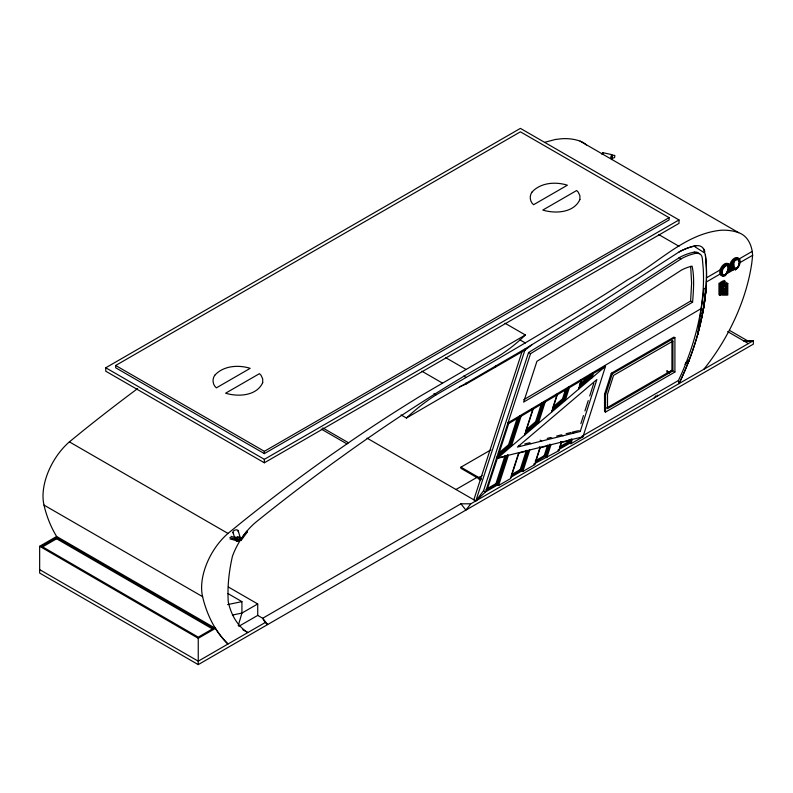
<?xml version="1.0" encoding="UTF-8"?>
<svg xmlns="http://www.w3.org/2000/svg" width="793" height="793" viewBox="0 0 793 793"><rect width="100%" height="100%" fill="white"/><g stroke="black" fill="none" stroke-linecap="round" stroke-linejoin="round"><path stroke-width="1.19" d="M56.63 538.774L56.63 537.634L213.466 628.363L213.456 629.503L56.63 538.774L42.703 546.813M523.776 399.712L690.614 301.053L691.615 282.992L690.673 266.319M692.596 302.192C693.508 290.516 694.569 276.836 692.071 266.141A60.585 34.981 -60 0 0 681.613 269.997L604.89 319.579L536.92 361.311L523.638 402.11L692.596 302.192L690.614 301.053M739.601 261.779L739.026 264.584A6.066 3.499 -60 0 1 736.429 268.391M739.472 263.554L739.126 259.688A6.066 3.499 -60 0 0 732.385 262.562L731.81 263.752L732.94 263.098L731.711 263.692L732.286 262.503A6.066 3.499 -60 0 1 739.026 259.628M545.188 142.165L555.387 139.479L561.979 138.716A117.047 67.574 -60 0 1 580.08 141.124L738.679 232.686A53.825 31.076 -60 0 1 752.22 251.391L752.636 255.287L751.843 262.671A139.33 80.44 -60 0 1 703.788 369.32M602.759 154.248L602.759 152.653L601.956 154.357M611.175 155.715L610.58 158.56M612.067 155.914L611.472 158.759M612.454 156.528L612.513 156.013M700.804 313.433L702.767 312.68L706.038 287.899A190.944 110.237 -60 0 1 703.758 307.079L703.084 310.995A190.944 110.237 -60 0 1 697.592 334.874L703.163 310.737L706.038 287.899L704.085 288.652L697.592 334.874A186.761 107.828 -60 0 1 679.006 383.624L678.441 380.521L681.93 372.888A181.201 104.617 -60 0 0 703.252 268.926L702.32 258.28A12.926 7.464 -60 0 0 697.106 253.175L695.035 253.502A74.601 43.07 -60 0 0 682.149 258.25L604.444 308.398L530.537 353.678L485.534 491.888L475.8 500.948L367.03 438.142M703.163 310.737L704.957 298.951A186.761 107.828 -60 0 0 705.374 255.049L703.391 248.477M612.355 157.113L612.533 154.794L602.759 152.653M702.767 312.68L703.53 308.467A175.441 101.296 -60 0 0 706.038 287.899M613.385 155.25L614.823 155.448L614.644 157.549L612.097 158.451L612.414 157.064M612.226 157.728L611.909 159.066M238.237 625.697L241.924 613.078L241.924 601.629L228.017 593.6M729.798 264.981L730.274 263.365A6.77 3.906 -60 0 1 738.57 258.577L739.601 262.354M729.897 265.427L729.649 264.872A6.77 3.906 -60 0 0 721.352 269.66L720.718 272.802L721.352 275.191A6.77 3.906 -60 0 0 725.506 275.558L728.48 270.383L728.48 266.25L729.897 265.427L728.906 264.852L730.026 264.208L731.017 264.783L731.265 263.94A6.77 3.906 -60 0 1 739.562 259.152L740.206 261.541L739.562 264.684A6.77 3.906 -60 0 1 735.418 269.838L731.453 267.519L735.418 269.838M738.6 264.545L738.977 263.276M739.552 263.197L739.096 264.832A5.353 3.093 -60 0 1 736.786 268.203L735.498 269.075L736.528 268.45A6.066 3.499 -60 0 0 739.126 264.644M580.863 423.66L583.45 415.582M584.927 410.962L588.247 400.574M589.724 395.955L593.788 383.247M580.228 431.501L596.851 379.55L517.423 447.083L580.228 431.501L578.642 430.589M560.839 443.654L559.422 448.095L569.295 442.385L569.939 440.383L568.948 439.808M581.051 380.749L579.386 385.923L590.398 376.566L590.924 374.911L569.344 387.688L565.181 400.594L564.19 400.019L551.631 410.705M539.339 446.786L540.33 447.351L534.76 464.619L533.768 464.044L558.867 450.692L561.642 442.068L560.651 441.493M578.642 389.155L581.398 380.551L580.407 379.986M580.228 383.792L589.407 375.991L589.933 374.336M569.939 443.158L571.317 438.846L572.308 439.421L570.93 443.733L569.939 443.158L558.887 449.542M578.543 387.817L591.092 377.141L592.47 372.849L593.461 373.424L605.525 366.287L604.534 365.722M593.461 373.424L592.084 377.716L591.092 377.141M604.534 394.329L611.284 373.265L673.921 337.104L674.912 337.679L674.912 372.016L605.525 412.073L604.534 411.498L604.534 394.329L605.525 394.904L605.525 412.073M605.525 394.904L612.275 373.84L674.912 337.679M512.209 474.204L520.198 469.585L526.393 450.365M526.383 429.578L535.612 421.737L541.678 402.874M521.189 470.16L527.385 450.939L518.592 453.12L511.198 475.929L521.189 470.16L520.198 469.585M532.797 409.287L525.531 431.719L536.603 422.302L542.67 403.449L521.09 416.216L511.277 446.429L510.286 445.854L496.785 457.333L497.776 457.908L582.984 436.774L605.525 366.287L497.776 457.908M510.662 477.376L521.834 470.933L528.396 450.533M524.679 433.622L537.297 422.887L544.226 401.387L545.217 401.952L566.797 389.175L563.496 399.434L552.473 408.811L556.924 395.013M521.834 470.933L522.825 471.508L529.754 449.978M545.217 401.952L538.288 423.462L537.297 422.887M551.72 412.043L557.281 394.825L556.289 394.25M535.305 460.862L544.196 455.737L547.616 445.101L548.607 445.676L545.188 456.312L535.305 462.012L539.884 447.837L548.607 445.676M553.326 406.67L562.505 398.869L565.439 389.75M545.822 457.085L549.985 444.139M564.19 400.019L568.353 387.113L569.344 387.688M546.813 457.66L550.976 444.714M495.972 483.581L505.042 455.658L506.033 456.233L496.963 484.146L487.09 489.846L486.099 489.271L495.972 483.581L496.963 484.146M498.47 453.309L508.6 444.704L517.175 418.288M509.592 445.269L518.543 417.713L508.68 423.551L498.549 454.667L509.592 445.269L508.6 444.704M497.598 484.929L507.411 454.696L508.402 455.271L498.589 485.504L497.598 484.929L485.534 491.888L483.552 490.748L528.554 352.528L602.462 307.258L680.166 257.11A74.601 43.07 -60 0 1 693.052 252.362L695.124 252.025A12.926 7.464 -60 0 1 699.129 253.879M510.286 445.854L520.099 415.651L521.09 416.216M519.038 452.634L510.642 478.536L498.589 485.504M524.768 434.96L533.154 409.089L532.162 408.514M473.817 499.798L522.24 351.081M487.09 489.846L497.33 458.394L506.033 456.233M611.73 159.571L611.909 158.858M688.314 362.223L688.919 360.736M728.529 264.783A6.066 3.499 -60 0 0 721.789 269.699L721.214 272.505L721.789 274.656A6.066 3.499 -60 0 0 724.396 275.458L725.327 275.062L727.984 270.433M729.104 265.308L728.43 264.723A6.066 3.499 -60 0 0 721.689 269.64L721.115 272.455L721.689 274.596A6.066 3.499 -60 0 0 724.296 275.399L725.536 274.784L727.885 270.71L727.885 265.903L729.104 265.308L727.984 265.962L727.389 265.615L728.44 265.586L727.3 265.09A5.353 3.093 -60 0 0 722.126 269.679L721.61 272.168L722.126 274.061A5.353 3.093 -60 0 0 724.425 274.765M733.832 262.473L733.337 262.186L733.832 267.281L733.832 262.473L732.772 262.513L733.416 261.561A5.353 3.093 -60 0 1 738.6 260.173L739.106 262.067M733.267 262.8L733.912 261.849A5.353 3.093 -60 0 1 739.096 260.461L739.472 261.293M654.225 397.927L655.712 395.925M483.552 490.748L475.8 500.948L525.362 348.712L602.234 301.667L679.006 251.996A79.062 45.647 -60 0 1 695.897 245.771A19.984 11.538 -60 0 1 704.789 251.401L704.075 252.61L695.174 246.97L695.897 245.771A81.61 47.124 -60 0 0 679.006 251.996M505.002 323.227L525.362 334.973L420.905 395.766A1567.196 904.823 -60 0 0 353.539 439.312L331.167 454.845A1567.196 904.823 -60 0 0 242.232 521.844L227.987 533.431A49.206 28.409 -60 0 0 202.612 596.673L203.563 600.588A210.274 121.408 -60 0 0 227.987 644.015A234.371 135.316 -60 0 1 215.448 628.363L56.63 536.484L39.65 546.288L39.65 573.052L198.25 664.623L753.35 344.132L753.35 340.703L470.844 503.803L465.887 510.097L460.931 503.803L262.681 618.262L257.725 615.408L238.941 626.242M726.626 272.614L728.737 270.225L734.427 269.263L725.506 274.418M725.506 274.249L732.177 269.085L731.632 264.604M726.408 273.407L730.194 270.225L729.471 264.535L732.177 269.085L734.427 269.263A6.77 3.906 -60 0 1 732.028 269.907M56.63 536.484A210.274 121.408 -60 0 1 44.963 509.027L44.011 505.101A49.206 28.409 -60 0 1 69.388 441.87L83.632 430.272A1567.196 904.823 -60 0 1 137.635 388.58M459.454 386.835L465.887 384.199L525.362 349.862L531.766 344.886M736.291 267.915L735.676 268.361L736.172 268.649L733.337 266.993M738.679 232.686A117.047 67.574 -60 0 0 720.579 230.277C684.488 234.074 658.487 263.246 627.838 279.691C565.29 320.273 500.651 357.455 436.15 394.815A170.326 98.332 -60 0 0 406.412 418.02L401.06 414.917M508.035 422.778L701.032 308.655M406.412 418.02L525.362 348.712L525.362 349.862M105.756 367.774L520.406 128.377L679.006 219.948L679.006 223.378L264.356 462.775L105.756 371.213L105.756 367.774L264.356 459.345L679.006 219.948M115.669 365.484L520.406 131.816L669.094 217.659L669.094 219.948L264.356 453.616L115.669 367.774L115.669 365.484L264.356 451.326L669.094 217.659M56.63 537.634L41.633 546.288L198.25 637.146L213.466 628.363M732.772 262.513L733.337 262.186M706.464 277.808L720.113 269.937L721.105 270.502M752.22 251.391L738.818 259.133L739.81 259.707M731.017 264.783L732.445 263.96L732.445 268.093M706.295 282.04L720.113 274.061L721.105 274.636M739.879 262.652L752.636 255.287M719.955 282.655L722.929 280.94M720.351 284.033L720.55 294.451L720.351 284.033L724.515 281.852M720.55 284.142L724.812 281.743L727.786 283.458L727.786 295.065L721.838 295.065L721.838 283.458M720.351 289.187L722.334 288.037M720.351 294.332L722.334 293.192M718.964 283.23L718.964 294.679L720.054 295.303L722.036 294.163M672.93 341.109L613.554 375.396L607.507 394.26L607.507 408.643L672.93 370.866L672.93 341.109L671.939 340.534M479.765 479.2L479.765 478.06L480.697 478.655L480.756 479.765L460.931 468.326L460.931 467.176L490.907 449.869M198.25 664.623L198.25 638.296L215.448 628.363M257.725 615.408L257.725 603.959L241.924 613.078L232.389 615.061M455.975 489.499L477.217 477.237M478.913 477.564L482.124 475.701M606.516 408.068L671.939 370.301L672.93 370.866M669.094 372.185L666.943 370.946L669.094 372.185L671.076 371.035M685.816 362.52L687.759 361.4A1.398 0.803 -60 0 1 689.077 360.101L688.146 362.639L684.894 364.195M559.412 446.945L568.303 441.81L569.295 442.385M678.441 380.521L581.993 436.2L582.984 436.774L570.93 443.733M522.825 471.508L534.76 464.619M265.159 622.555L262.681 618.262L267.637 624.557L265.159 622.555L198.25 661.184L39.65 569.622M524.768 443.951L529.526 442.772L531.112 443.683M547.2 438.39L550.758 437.508L552.344 438.42M556.676 436.041L561.414 434.861L563 435.783M566.152 433.692L570.901 432.512M577.552 430.857L572.08 432.215L573.666 433.137M561.196 442.553L569.939 440.383M227.621 604.603L241.924 601.629M748.394 341.277L753.35 340.703L743.438 340.703L748.394 341.277L729.441 330.334M721.838 283.616L727.786 283.616M722.532 284.191L727.082 284.191M722.532 286.362L727.082 286.362M722.532 288.939L727.082 288.939M722.532 291.517L727.082 291.517M722.532 294.094L727.082 294.094M460.931 503.803L470.844 503.803M229.95 538.913L236.562 540.628M231.021 536.326L235.095 537.684M229.871 537.476L234.966 539.171L234.966 536.544M666.953 372.095L669.094 373.325M738.798 260.619L739.294 260.897M738.798 263.871L739.294 264.158M731.453 263.385L732.445 263.96M727.488 269.808L728.48 270.383M727.389 270.423L727.885 270.71M694.202 252.134L696.185 253.274M721.917 270.354L722.413 270.641M658.646 234.52L679.006 246.276M725.04 274.507L725.536 274.784M721.917 273.615L722.413 273.902M723.92 280.365L725.01 281L720.054 283.864L720.054 295.303M679.086 257.685L681.068 258.825M727.637 331.583L748.394 343.567M673.921 371.441L674.912 372.016M611.284 373.265L612.275 373.84M589.407 375.991L590.398 376.566M520 339.9L525.362 342.992M528.554 352.528L530.537 353.678M562.505 398.869L563.496 399.434M445.527 357.564L465.887 369.32M463.746 376.09L465.887 377.329M535.612 421.737L536.603 422.302M421.876 371.213L442.236 382.969M557.875 450.127L558.867 450.692M540.102 440.155L541.688 441.067M507.689 422.976L508.68 423.551M544.196 455.737L545.188 456.312M434.009 393.576L436.15 394.815M518.81 445.428L520.396 446.35M496.339 457.819L497.33 458.394M460.931 467.176L480.756 478.625M322.82 427.942L348.543 442.791M321.215 429.053L346.938 443.902M69.388 441.87L227.987 533.431M228.344 586.989L257.725 603.959M44.011 505.101L202.612 596.673M242.856 629.711L247.812 632.576A108.849 62.845 -60 0 1 228.265 601.847A144.762 83.572 -60 0 1 232.438 556.25A49.731 28.717 -60 0 1 256.664 521.526A1674.588 966.826 -60 0 1 332.247 463.568L351.259 449.899A1674.588 966.826 -60 0 1 465.887 375.039L495.625 357.871A129.665 74.869 -60 0 0 525.362 334.973M39.65 546.288L198.25 638.296M735.597 269.134L732.841 267.519L732.841 263.048M235.6 539.19L236.948 540.013A2.756 1.685 -18.4 0 1 240.725 539.428L238.227 530.804M728.569 267.499L730.194 270.225M729.471 264.535L731.453 269.808M232.973 532.529L235.511 540.112M731.592 264.525L732.177 269.085M671.939 341.724L671.939 370.301M657.199 395.073L657.199 396.213M495.625 365.88L495.625 367.03M465.887 383.049L465.887 384.199M264.356 451.326L264.356 453.616M264.356 459.345L264.356 462.775M705.374 255.049A188.219 108.671 -60 0 1 679.006 383.624M580.08 141.124A53.825 31.076 -60 0 1 586.394 144.98M728.658 264.307A6.77 3.906 -60 0 0 720.361 269.095L719.727 272.227L720.361 274.616A6.77 3.906 -60 0 0 723.275 275.518M724.921 275.052A5.353 3.093 -60 0 1 722.621 274.338L722.106 272.445L722.621 269.967A5.353 3.093 -60 0 1 727.796 265.377M722.076 286.719A1.398 0.813 -60 0 1 721.343 286.035A1.398 0.813 -60 0 1 722.076 284.509M722.046 291.993A1.546 0.892 -60 0 1 721.243 291.239A1.546 0.892 -60 0 1 722.046 289.564M722.621 287.244A1.398 0.813 -60 0 1 722.621 285.629M722.552 292.518A1.546 0.892 -60 0 1 722.552 290.744M233.588 533.213A2.756 1.685 -18.4 0 1 235.085 530.051A2.756 1.685 -18.4 0 1 238.128 531.726M239.863 537.139A2.389 1.467 -18.4 0 1 239.972 538.278M239.704 538.685A2.389 1.467 -18.4 0 1 239.308 539.052M236.492 539.736A2.389 1.467 -18.4 0 1 235.6 538.169M236.77 537.069A2.389 1.467 -18.4 0 1 237.95 536.683M239.764 537.565A2.389 1.467 -18.4 0 1 238.455 540.301A2.389 1.467 -18.4 0 1 235.828 538.853M237.573 537.515A2.389 1.467 -18.4 0 1 238.762 537.327M480.756 479.2L480.627 479.696A1.398 0.813 60 0 1 479.131 479.141A1.398 0.813 60 0 1 479.131 477.386A1.398 0.813 60 0 1 480.627 478.546L480.756 479.2M214.784 375.238C211.959 379.123 212.623 384.833 216.36 387.866L250.201 368.329C238.485 364.661 223.448 365.623 214.784 375.238M262.701 382.642C256.684 396.074 237.979 397.025 225.599 393.199L259.44 373.662L261.016 375.238L262.701 378.876L262.701 382.642M531.984 192.104C529.159 195.98 529.823 201.7 533.56 204.733L567.401 185.195C555.685 181.528 540.648 182.489 531.984 192.104M579.901 199.509C573.884 212.94 555.179 213.892 542.799 210.066L576.64 190.528L578.216 192.104L579.901 195.742L579.901 199.509M247.466 531.786L241.052 540.568L240.497 539.954A55.926 32.285 -60 0 1 246.91 531.171L247.466 531.786M727.082 283.785L722.532 283.785L722.532 294.49L727.082 294.49L727.082 283.785M724.108 293.797A1.398 1.14 0 0 0 726.21 292.805A1.398 1.14 0 0 0 724.108 291.814A1.398 1.14 0 0 0 724.108 293.797M724.108 291.219A1.398 1.14 0 0 0 726.21 290.228A1.398 1.14 0 0 0 724.108 289.237A1.398 1.14 0 0 0 724.108 291.219M724.108 288.642A1.398 1.14 0 0 0 726.21 287.651A1.398 1.14 0 0 0 724.108 286.66A1.398 1.14 0 0 0 724.108 288.642M724.108 286.065A1.398 1.14 0 0 0 726.21 285.074A1.398 1.14 0 0 0 724.108 284.082A1.398 1.14 0 0 0 724.108 286.065M724.108 286.233A1.398 1.14 0 0 0 726.21 285.242A1.398 1.14 0 0 0 724.108 284.251A1.398 1.14 0 0 0 724.108 286.233M723.821 288.622A1.398 1.14 0 0 0 726.16 288.107A1.398 1.14 0 0 0 724.445 286.709A1.398 1.14 0 0 0 723.821 288.622M724.108 291.378A1.398 1.14 0 0 0 726.21 290.387A1.398 1.14 0 0 0 724.108 289.395A1.398 1.14 0 0 0 724.108 291.378M724.108 293.955A1.398 1.14 0 0 0 726.21 292.964A1.398 1.14 0 0 0 724.108 291.973A1.398 1.14 0 0 0 724.108 293.955M237.266 541.084A2.756 1.685 -18.4 0 0 240.755 538.397A2.756 1.685 -18.4 0 0 236.373 538.288A2.756 1.685 -18.4 0 0 237.266 541.084M237.375 540.836A2.389 1.467 -18.4 0 0 240.398 538.506A2.389 1.467 -18.4 0 0 236.611 538.417A2.389 1.467 -18.4 0 0 237.375 540.836"/></g></svg>
